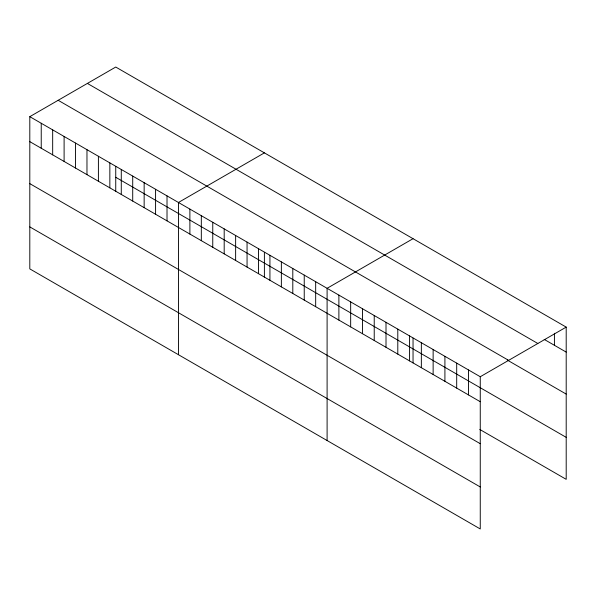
<?xml version="1.0" encoding="UTF-8"?>
<svg xmlns="http://www.w3.org/2000/svg" width="596" height="596" viewBox="0 0 596 596"><rect width="100%" height="100%" fill="white"/><g stroke="black" fill="none" stroke-linecap="round" stroke-linejoin="round"><path stroke-width="0.89" d="M29.8 116.667L480.257 376.732L480.257 528.957L29.8 268.885L29.8 116.667L115.743 67.043L566.2 327.115L566.2 479.333L479.802 429.455M264.393 152.867L178.45 202.484L178.45 354.709M413.043 238.691L327.1 288.308L327.1 440.533M480.257 376.732L566.2 327.115M544.208 339.4L566.2 352.094M87.381 83.418L537.838 343.49M58.162 100.292L508.619 360.356M507.293 360.073L566.2 394.083M115.743 177.28L566.2 437.345M29.8 141.639L480.257 401.711M29.8 183.635L480.257 443.7M29.8 226.897L480.257 486.962M554.422 333.268L554.422 345.293M468.478 369.93L468.478 394.91M456.692 363.128L456.692 388.108M444.914 356.326L444.914 381.306M433.136 349.524L433.136 374.504M421.35 342.722L421.35 367.702M413.043 338.111L413.043 362.919M409.571 335.921L409.571 360.9M397.793 329.119L397.793 354.099M386.007 322.317L386.007 347.297M374.228 315.515L374.228 340.495M362.45 308.713L362.45 333.693M350.664 301.911L350.664 326.891M338.886 295.109L338.886 320.089M315.671 281.707L315.671 306.687M304.236 275.106L304.236 300.086M292.8 268.505L292.8 293.485M281.364 261.905L281.364 286.885M269.928 255.304L269.928 280.284M264.393 252.287L264.393 277.095M258.493 248.696L258.493 273.676M247.057 242.095L247.057 267.075M235.629 235.495L235.629 260.474M224.193 228.894L224.193 253.874M212.757 222.293L212.757 247.273M201.321 215.692L201.321 240.672M189.886 209.092L189.886 234.064M167.014 195.883L167.014 220.863M155.578 189.282L155.578 214.262M144.15 182.681L144.15 207.661M132.714 176.081L132.714 201.061M121.279 169.48L121.279 194.46M115.743 166.463L115.743 191.271M109.843 162.879L109.843 187.852M98.407 156.271L98.407 181.251M86.971 149.671L86.971 174.65M75.536 143.07L75.536 168.05M64.107 136.469L64.107 161.449M52.672 129.868L52.672 154.848M41.236 123.268L41.236 148.248"/></g></svg>
